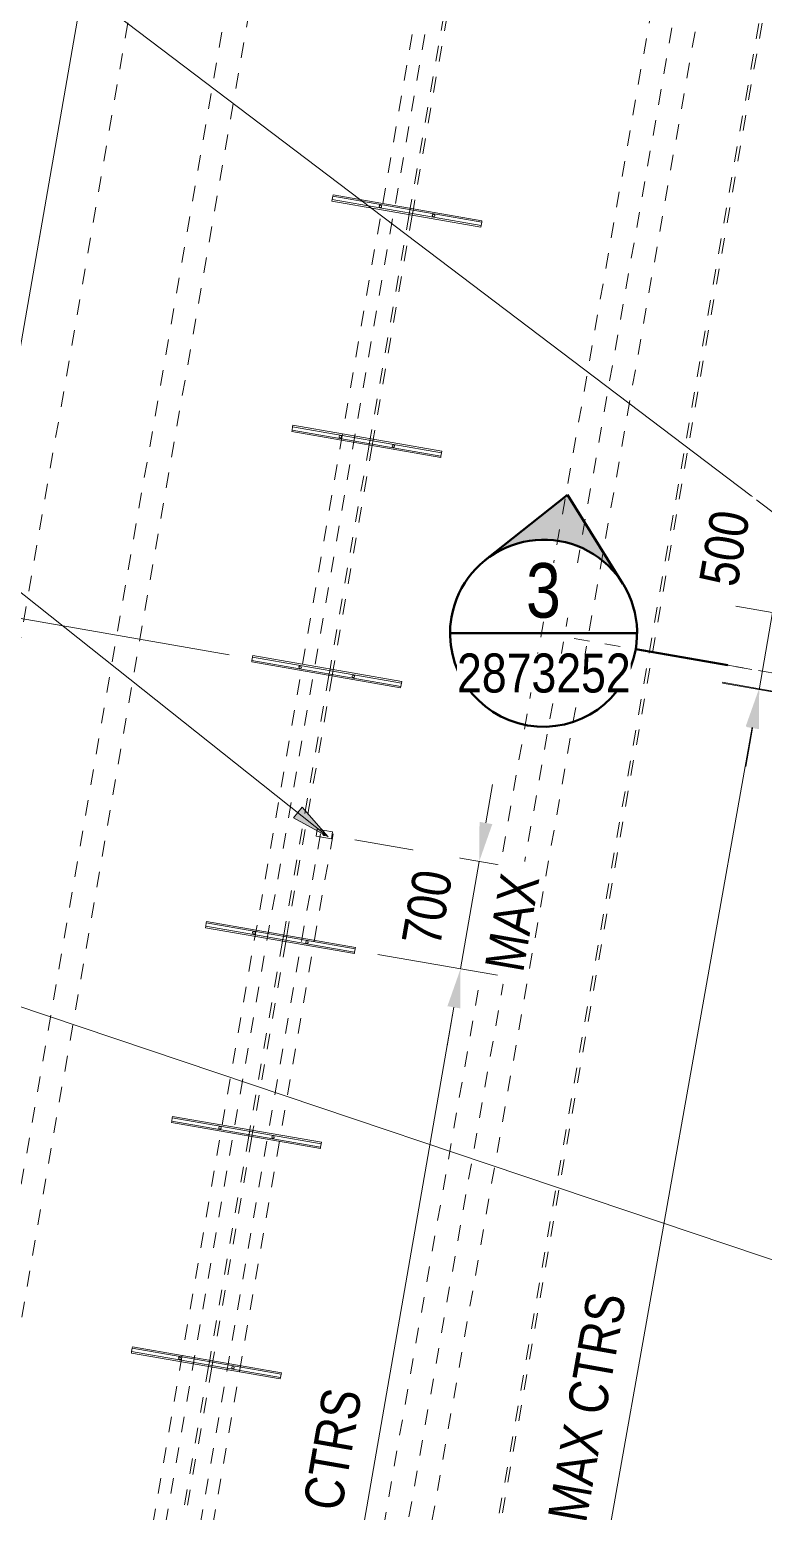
# Model space of a CAD drawing. Header units: metres. Extents: x 2 to 65, y 3 to 557.
# Drawn here: x 22.91 to 27.62, y 515.55 to 525.06 of the extents above; entities that cross this region are included whole.
import ezdxf

# ---------------------------------------------------------------- set-up
doc = ezdxf.new("R2010")
doc.units = ezdxf.units.M
for name, pattern in [('Dash - Tight', [0.0045, 0.003, -0.0015]), ('Dot_Section Line', [0.02, 0, -0.02]), ('JacobsDash', [0.0045, 0.003, -0.0015])]:
    doc.linetypes.add(name, pattern=pattern)
doc.layers.get('Defpoints').update_dxf_attribs({"color": 41})
for name, color, linetype, lineweight in [('A-ANNO-DIMS', 7, 'Continuous', 9), ('A-DETL', 7, 'Continuous', 13), ('A-GENM', 7, 'Continuous', 35), ('G-ANNO-TEXT', 7, 'Continuous', 9), ('S-BEAM', 7, 'Continuous', 50), ('S-BEAM-HDLN', 7, 'JacobsDash', 18)]:
    doc.layers.add(name, color=color, linetype=linetype, lineweight=lineweight)
doc.layers.add('G-ANNO-SYMB', color=7, linetype='Continuous', lineweight=35, true_color=0x0080ff)
doc.styles.add('Arial Narrow_4', font='ARIALN.TTF', dxfattribs={"height": 0.35})
doc.styles.add('Arial Narrow_5', font='ARIALN.TTF', dxfattribs={"height": 0.25})
doc.dimstyles.new('Dimension_Standard_O__mm__1', dxfattribs={"dimscale": 0.3048, "dimtxt": 0.255858, "dimasz": 0.82021, "dimexe": 0.787402, "dimexo": 0.492126, "dimgap": 0.492126, "dimtad": 1, "dimdec": 0, "dimlfac": 1000, "dimzin": 0, "dimdsep": 46, "dimtxsty": 'Arial Narrow_5', "dimsah": 1, "dimcen": 0.09, "dimaunit": 1, "dimadec": 4, "dimazin": 0, "dimtfac": 1, "dimtdec": 4, "dimtix": 1, "dimtmove": 0, "dimatfit": 3, "dimfxl": 1, "dimtvp": 1, "dimtfill": 1, "dimtolj": 1, "dimtzin": 0, "dimlwd": 18, "dimlwe": 18, "dimarcsym": 2})
doc.dimstyles.new('Dimension_Standard_O__mm__2', dxfattribs={"dimscale": 0.3048, "dimtxt": 0.255858, "dimasz": 0.82021, "dimexe": 0.787402, "dimexo": 0.492126, "dimgap": 0.492126, "dimtad": 1, "dimdec": 0, "dimlfac": 1000, "dimzin": 0, "dimdsep": 46, "dimtxsty": 'Arial Narrow_5', "dimsah": 1, "dimcen": 0.09, "dimaunit": 1, "dimadec": 4, "dimazin": 0, "dimtfac": 1, "dimtdec": 4, "dimtix": 1, "dimtmove": 2, "dimatfit": 3, "dimfxl": 1, "dimtvp": 1, "dimtfill": 1, "dimtolj": 1, "dimtzin": 0, "dimlwd": 18, "dimlwe": 18, "dimarcsym": 2})

# ---------------------------------------------------------------- blocks, each defined once
blk = doc.blocks.new('T2DPAA-T2D-C3S-TF-XRF-100102_dwg-40805790-DRG-2873251 - SERVICE SUPPORT GENERAL ARRANGEMENT PLAN')
at = {"color": 1, "linetype": 'Dash - Tight', "lineweight": 18, "true_color": 0xff0000}
for p, q in [((54.4164, -667.872), (21.5296, -670.6685)), ((21.5423, -670.818), (46.5951, -668.6876)), ((21.555, -670.9675), (40.9625, -669.3172))]:
    blk.add_line(p, q, dxfattribs=at)
blk = doc.blocks.new('T2DPAA-T2D-PWC-TF-M2D-100101_TrafficSigDesign_rvt-1-DRG-2873251 - SERVICE SUPPORT GENERAL ARRANGEMENT PLAN')
at = {"color": 1, "linetype": 'Dash - Tight', "lineweight": 18, "true_color": 0xff0000, "rotation": 75.11694444444437}
blk.add_blockref('T2DPAA-T2D-C3S-TF-XRF-100102_dwg-40805790-DRG-2873251 - SERVICE SUPPORT GENERAL ARRANGEMENT PLAN', (-1792.1969, 661.0881), dxfattribs=at)
blk = doc.blocks.new('06_SFR_GCT_Girder_SuperT_BR08Edge_CS - Super T - 1815-6266581-DRG-2873251 - SERVICE SUPPORT GENERAL ARRANGEMENT PLAN')
at = {"layer": 'S-BEAM', "color": 252, "linetype": 'JacobsDash', "lineweight": 9, "true_color": 0x888888}
blk.add_line((-1131.6419, 544.6076), (-1137.8142, 509.179), dxfattribs=at)
blk = doc.blocks.new('11_GEN_BR08_2 Conduits_Support - 11_GEN_2x100 COMMS-8901113-DRG-2873251 - SERVICE SUPPORT GENERAL ARRANGEMENT PLAN')
at = {"layer": 'A-GENM', "lineweight": 9}
for p, q in [((-0.485, 0.011), (-0.485, 0.0205)), ((-0.485, 0.0205), (0.485, 0.0205)), ((-0.485, -0.011), (-0.485, 0.011)), ((0.485, 0.011), (-0.485, 0.011)), ((0.485, 0.0205), (0.485, 0.011)), ((0.485, 0.011), (0.485, -0.011)), ((-0.485, -0.0205), (-0.485, -0.011)), ((0.485, -0.011), (-0.485, -0.011)), ((0.485, -0.0205), (-0.485, -0.0205)), ((0.485, -0.011), (0.485, -0.0205))]:
    blk.add_line(p, q, dxfattribs=at)
for centre, start, end in [((-0.173, 0), 90, 270), ((-0.173, 0), 270, 90), ((0.173, 0), 90, 270), ((0.173, 0), 270, 90)]:
    blk.add_arc(centre, 0.008, start, end, dxfattribs=at)
blk = doc.blocks.new('11_GEN_BR08_Lighting Hanger - 11_GEN_1x100 Lighting with Lumainaire-8895538-DRG-2873251 - SERVICE SUPPORT GENERAL ARRANGEMENT PLAN')
at = {"layer": 'A-GENM', "linetype": 'JacobsDash', "lineweight": 9}
for p, q in [((-0.025, -0.05), (-0.025, 0.05)), ((-0.025, 0.05), (0.02, 0.05)), ((0.02, 0.05), (0.02, -0.05)), ((0.02, -0.05), (-0.025, -0.05))]:
    blk.add_line(p, q, dxfattribs=at)
for start, end in [(90, 270), (270, 90)]:
    blk.add_arc((0, 0), 0.008, start, end, dxfattribs=at)
blk = doc.blocks.new('06_SFR_GCT_Girder_SuperT_BR08Edge_CS - Super T - 1815-6266069-DRG-2873251 - SERVICE SUPPORT GENERAL ARRANGEMENT PLAN')
at = {"layer": 'S-BEAM', "color": 252, "linetype": 'JacobsDash', "lineweight": 9, "true_color": 0x888888}
for p, q in [((-1131.6632, 544.6046), (-1137.8353, 509.1765)), ((-1137.0276, 525.3469), (-1137.2779, 523.9102)), ((-1137.2849, 523.8698), (-1137.5355, 522.4314)), ((-1137.5426, 522.391), (-1137.7929, 520.9541)), ((-1137.7999, 520.9137), (-1138.0899, 519.2494)), ((-1138.0969, 519.209), (-1138.3078, 517.9986)), ((-1138.3148, 517.9582), (-1138.5652, 516.5209)), ((-1138.5723, 516.4805), (-1138.8227, 515.0431))]:
    blk.add_line(p, q, dxfattribs=at)
at = {"layer": 'S-BEAM-HDLN', "color": 252, "lineweight": 9, "true_color": 0x888888}
for p, q in [((-1137.2779, 523.9101), (-1137.2849, 523.8698)), ((-1137.5355, 522.4314), (-1137.5425, 522.3911)), ((-1137.7929, 520.954), (-1137.7999, 520.9137)), ((-1138.0899, 519.2494), (-1138.0969, 519.2091)), ((-1138.3078, 517.9985), (-1138.3148, 517.9583)), ((-1138.5652, 516.5208), (-1138.5723, 516.4805))]:
    blk.add_line(p, q, dxfattribs=at)
blk = doc.blocks.new('06_SFR_GCT_Girder_SuperT_BR08Edge_CS - Super T - 1815-6266048-DRG-2873251 - SERVICE SUPPORT GENERAL ARRANGEMENT PLAN')
at = {"layer": 'S-BEAM', "color": 252, "linetype": 'JacobsDash', "lineweight": 9, "true_color": 0x888888}
for p, q in [((-1135.7121, 544.6086), (-1141.8843, 509.1805)), ((-1137.0477, 525.3504), (-1137.298, 523.9137)), ((-1137.305, 523.8733), (-1137.5556, 522.4349)), ((-1137.5626, 522.3945), (-1137.813, 520.9576)), ((-1137.82, 520.9172), (-1138.11, 519.2529)), ((-1138.117, 519.2125), (-1138.3279, 518.0021)), ((-1138.3349, 517.9617), (-1138.5853, 516.5244)), ((-1138.5924, 516.484), (-1138.8428, 515.0466))]:
    blk.add_line(p, q, dxfattribs=at)
at = {"layer": 'S-BEAM-HDLN', "color": 252, "lineweight": 9, "true_color": 0x888888}
for p, q in [((-1137.298, 523.9136), (-1137.305, 523.8733)), ((-1137.5556, 522.4349), (-1137.5626, 522.3946)), ((-1137.813, 520.9575), (-1137.82, 520.9172)), ((-1138.11, 519.2529), (-1138.117, 519.2126)), ((-1138.3279, 518.002), (-1138.3349, 517.9618)), ((-1138.5853, 516.5243), (-1138.5924, 516.484))]:
    blk.add_line(p, q, dxfattribs=at)
blk = doc.blocks.new('Section - SectionHead-4898858-DRG-2873251 - SERVICE SUPPORT GENERAL ARRANGEMENT PLAN')
at = {"layer": 'G-ANNO-SYMB', "lineweight": 9}
h = blk.add_hatch(color=7, dxfattribs=at)
edge = h.paths.add_edge_path()
edge.add_line((-0.002, 0.009), (0.002472, 0.004003))
edge.add_arc((-0.002, 0), 0.006, 41.82771, 138.17229)
edge.add_line((-0.006472, 0.004003), (-0.002, 0.009))
at = {"layer": 'G-ANNO-SYMB', "color": 7, "lineweight": 50}
for p, q in [((-0.002, 0.009), (-0.006472, 0.004003)), ((0.002472, 0.004003), (-0.002, 0.009)), ((0.004, 0), (0.01, 0))]:
    blk.add_line(p, q, dxfattribs=at)
for start, end in [(360, 180), (180, 360)]:
    blk.add_arc((-0.002, 0), 0.006, start, end, dxfattribs=at)
blk = doc.blocks.new('DIMBLOCK18-DRG-2873251 - SERVICE SUPPORT GENERAL ARRANGEMENT PLAN')
at = {"layer": 'A-ANNO-DIMS', "color": 0, "lineweight": 18, "transparency": 16777216}
for p, q in [((25.8343, 519.9704), (25.8772, 520.2166)), ((24.9933, 519.8631), (26.0278, 519.6829)), ((25.6712, 519.0344), (25.7913, 519.7241)), ((25.1409, 519.1268), (25.9076, 518.9933)), ((25.6283, 518.7882), (25.5854, 518.5419))]:
    blk.add_line(p, q, dxfattribs=at)
at = {"layer": 'A-ANNO-DIMS', "color": 0, "transparency": 16777216}
for points in [[(25.7932, 519.9775), (25.8753, 519.9632), (25.7913, 519.7241)], [(25.5872, 518.7953), (25.6693, 518.781), (25.6712, 519.0344)]]:
    blk.add_solid(points, dxfattribs=at)
at = {"layer": 'Defpoints', "color": 0, "transparency": 16777216}
for p in [(24.8455, 519.8888), (24.9932, 519.1526)]:
    blk.add_point(p, dxfattribs=at)
at = {"layer": 'A-ANNO-DIMS', "color": 0, "lineweight": 18, "transparency": 16777216, "char_height": 0.25, "width": 0.745643, "attachment_point": 5, "rotation": 80.11728, "style": 'Arial Narrow_5', "bg_fill": 3, "box_fill_scale": 1.1, "bg_fill_color": 256, "bg_fill_true_color": 13158600, "bg_fill_transparency": 0}
for s, insert in [('\\A1;700', (25.4578, 519.4269)), ('\\A1;MAX', (26.0022, 519.3321))]:
    blk.add_mtext(s, dxfattribs=dict(at, insert=insert))
at = {"layer": 'Defpoints', "color": 0, "transparency": 16777216}
blk.add_point((25.7913, 519.7241), dxfattribs=at)
blk = doc.blocks.new('DIMBLOCK19-DRG-2873251 - SERVICE SUPPORT GENERAL ARRANGEMENT PLAN')
at = {"layer": 'A-ANNO-DIMS', "color": 0, "lineweight": 18, "transparency": 16777216}
for p, q in [((25.1409, 519.1268), (25.9076, 518.9933)), ((24.3806, 511.6263), (25.6283, 518.7882)), ((23.8074, 511.4724), (24.5741, 511.3389))]:
    blk.add_line(p, q, dxfattribs=at)
at = {"layer": 'A-ANNO-DIMS', "color": 0, "transparency": 16777216}
for points in [[(25.5872, 518.7953), (25.6693, 518.781), (25.6712, 519.0344)], [(24.3395, 511.6335), (24.4216, 511.6192), (24.3377, 511.3801)]]:
    blk.add_solid(points, dxfattribs=at)
at = {"layer": 'Defpoints', "color": 0, "transparency": 16777216}
for p in [(24.9932, 519.1526), (25.6712, 519.0344), (23.6596, 511.4982)]:
    blk.add_point(p, dxfattribs=at)
at = {"layer": 'A-ANNO-DIMS', "color": 0, "lineweight": 18, "transparency": 16777216, "insert": (24.7292, 515.2552), "char_height": 0.25, "width": 2.636553, "attachment_point": 5, "rotation": 80.11728, "style": 'Arial Narrow_5', "bg_fill": 3, "box_fill_scale": 1.1, "bg_fill_color": 256, "bg_fill_true_color": 13158600, "bg_fill_transparency": 0}
blk.add_mtext('\\A1;1500 MAX CTRS', dxfattribs=at)
blk = doc.blocks.new('DIMBLOCK20-DRG-2873251 - SERVICE SUPPORT GENERAL ARRANGEMENT PLAN')
at = {"layer": 'A-ANNO-DIMS', "color": 0, "lineweight": 18, "transparency": 16777216}
for p, q in [((26.3167, 533.2754), (24.4446, 533.6016)), ((22.5939, 521.5807), (24.6381, 533.3141)), ((24.1868, 521.0494), (22.3146, 521.3756))]:
    blk.add_line(p, q, dxfattribs=at)
at = {"layer": 'A-ANNO-DIMS', "color": 0, "transparency": 16777216}
for points in [[(24.597, 533.3213), (24.6791, 533.307), (24.681, 533.5604)], [(22.5529, 521.5879), (22.635, 521.5736), (22.551, 521.3344)]]:
    blk.add_solid(points, dxfattribs=at)
at = {"layer": 'Defpoints', "color": 0, "transparency": 16777216}
for p in [(24.681, 533.5604), (26.4645, 533.2497), (24.3345, 521.0237)]:
    blk.add_point(p, dxfattribs=at)
at = {"layer": 'A-ANNO-DIMS', "color": 0, "lineweight": 18, "transparency": 16777216, "insert": (23.3408, 527.4954), "char_height": 0.25, "width": 2.636553, "attachment_point": 5, "rotation": 80.11728, "style": 'Arial Narrow_5', "bg_fill": 3, "box_fill_scale": 1.1, "bg_fill_color": 256, "bg_fill_true_color": 13158600, "bg_fill_transparency": 0}
blk.add_mtext('\\A1;1500 MAX CTRS', dxfattribs=at)
blk = doc.blocks.new('DIMBLOCK27-DRG-2873251 - SERVICE SUPPORT GENERAL ARRANGEMENT PLAN')
at = {"layer": 'A-ANNO-DIMS', "color": 0, "lineweight": 18, "transparency": 16777216}
for p, q in [((28.3406, 520.6969), (27.3507, 520.8729)), ((25.8494, 511.0595), (27.5432, 520.5848)), ((26.5593, 510.6794), (25.5693, 510.8554))]:
    blk.add_line(p, q, dxfattribs=at)
at = {"layer": 'A-ANNO-DIMS', "color": 0, "transparency": 16777216}
for points in [[(27.5022, 520.592), (27.5842, 520.5775), (27.587, 520.8309)], [(25.8084, 511.0668), (25.8904, 511.0522), (25.8056, 510.8134)]]:
    blk.add_solid(points, dxfattribs=at)
at = {"layer": 'Defpoints', "color": 0, "transparency": 16777216}
for p in [(27.587, 520.8309), (28.4883, 520.6706), (26.707, 510.6531)]:
    blk.add_point(p, dxfattribs=at)
at = {"layer": 'A-ANNO-DIMS', "color": 0, "lineweight": 18, "transparency": 16777216, "insert": (26.4213, 515.871), "char_height": 0.25, "width": 2.636553, "attachment_point": 5, "rotation": 79.91685, "style": 'Arial Narrow_5', "bg_fill": 3, "box_fill_scale": 1.1, "bg_fill_color": 256, "bg_fill_true_color": 13158600, "bg_fill_transparency": 0}
blk.add_mtext('\\A1;1500 MAX CTRS', dxfattribs=at)
blk = doc.blocks.new('DIMBLOCK28-DRG-2873251 - SERVICE SUPPORT GENERAL ARRANGEMENT PLAN')
at = {"layer": 'A-ANNO-DIMS', "color": 0, "lineweight": 18, "transparency": 16777216}
for p, q in [((27.7174, 521.567), (27.7603, 521.8132)), ((27.9096, 521.2797), (27.438, 521.3619)), ((27.6745, 521.3207), (27.5882, 520.8256)), ((28.3195, 520.6982), (27.3518, 520.8668)), ((27.5453, 520.5793), (27.5024, 520.333))]:
    blk.add_line(p, q, dxfattribs=at)
at = {"layer": 'A-ANNO-DIMS', "color": 0, "transparency": 16777216}
for points in [[(27.6763, 521.5741), (27.7584, 521.5598), (27.6745, 521.3207)], [(27.5043, 520.5865), (27.5864, 520.5722), (27.5882, 520.8256)]]:
    blk.add_solid(points, dxfattribs=at)
at = {"layer": 'Defpoints', "color": 0, "transparency": 16777216}
for p in [(28.0574, 521.2539), (27.5882, 520.8256), (28.4673, 520.6725)]:
    blk.add_point(p, dxfattribs=at)
at = {"layer": 'A-ANNO-DIMS', "color": 0, "lineweight": 18, "transparency": 16777216, "insert": (27.2001, 521.5196), "char_height": 0.25, "width": 0.570197, "attachment_point": 1, "rotation": 80.11706, "line_spacing_factor": 0.974696, "style": 'Arial Narrow_5', "bg_fill": 3, "box_fill_scale": 1.1, "bg_fill_color": 256, "bg_fill_true_color": 13158600, "bg_fill_transparency": 0}
blk.add_mtext('\\A1;500\u200e', dxfattribs=at)

msp = doc.modelspace()

# ---------------------------------------------------------------- hatches: boundary and pattern name
at = {"layer": 'G-ANNO-TEXT'}
msp.add_hatch(color=256, dxfattribs=at).paths.add_polyline_path([(24.8226, 519.8822), (24.6542, 520.0721), (24.5994, 520.0031)])

# ---------------------------------------------------------------- linework, layer by layer
at = {"layer": 'A-DETL', "color": 8, "linetype": 'JacobsDash', "lineweight": 18, "true_color": 0x808080}
for p, q in [((27.4005, 543.7611), (21.4995, 509.8896)), ((27.5414, 543.6959), (21.6542, 509.9032))]:
    msp.add_line(p, q, dxfattribs=at)
at = {"layer": 'A-DETL', "color": 1, "linetype": 'JacobsDash', "true_color": 0xff0000}
for p, q in [((26.9051, 533.8947), (22.2433, 507.1362)), ((26.9863, 533.8947), (22.3098, 507.0521)), ((24.7716, 519.9007), (23.0129, 509.806)), ((24.8528, 519.9007), (23.108, 509.8858))]:
    msp.add_line(p, q, dxfattribs=at)
at = {"layer": 'G-ANNO-SYMB', "color": 7, "lineweight": 50}
msp.add_line((25.6042, 521.1878), (26.8042, 521.1878), dxfattribs=at)
at = {"layer": 'G-ANNO-SYMB', "color": 7, "linetype": 'Dot_Section Line', "lineweight": 9, "true_color": 0xffffff}
for p, q in [((26.4013, 521.1535), (30.9057, 520.3688)), ((27.2459, 521.0064), (27.5911, 520.9462))]:
    msp.add_line(p, q, dxfattribs=at)
at = {"layer": 'G-ANNO-TEXT'}
for p, q in [((24.8226, 519.8822), (21.5491, 522.4807)), ((24.6542, 520.0721), (24.5994, 520.0031)), ((24.8226, 519.8822), (24.6542, 520.0721)), ((24.5994, 520.0031), (24.8226, 519.8822)), ((28.0005, 517.0576), (22.7981, 518.8084))]:
    msp.add_line(p, q, dxfattribs=at)

# ---------------------------------------------------------------- block references
at = {"lineweight": 5}
msp.add_blockref('T2DPAA-T2D-PWC-TF-M2D-100101_TrafficSigDesign_rvt-1-DRG-2873251 - SERVICE SUPPORT GENERAL ARRANGEMENT PLAN', (1162.6465, 0), dxfattribs=at)
at = {"layer": 'A-GENM', "lineweight": 9, "rotation": 350.1172754235024}
for p in [(25.3273, 523.8966), (25.0697, 522.4178), (24.8123, 520.9405), (24.5154, 519.2358), (24.2974, 517.985), (24.04, 516.5072)]:
    msp.add_blockref('11_GEN_BR08_2 Conduits_Support - 11_GEN_2x100 COMMS-8901113-DRG-2873251 - SERVICE SUPPORT GENERAL ARRANGEMENT PLAN', p, dxfattribs=at)
at = {"layer": 'A-GENM', "linetype": 'JacobsDash', "lineweight": 9, "rotation": 260.1172754235021}
msp.add_blockref('11_GEN_BR08_Lighting Hanger - 11_GEN_1x100 Lighting with Lumainaire-8895538-DRG-2873251 - SERVICE SUPPORT GENERAL ARRANGEMENT PLAN', (24.7963, 519.8974), dxfattribs=at)
at = {"layer": 'G-ANNO-SYMB', "color": 7, "lineweight": 50, "xscale": 99.99999999999996, "yscale": 99.99999999999996, "zscale": 99.99999999999996, "rotation": 350.1172754234879}
msp.add_blockref('Section - SectionHead-4898858-DRG-2873251 - SERVICE SUPPORT GENERAL ARRANGEMENT PLAN', (26.4013, 521.1535), dxfattribs=at)
at = {"layer": 'S-BEAM', "color": 252, "linetype": 'JacobsDash', "lineweight": 9, "true_color": 0x888888}
msp.add_blockref('06_SFR_GCT_Girder_SuperT_BR08Edge_CS - Super T - 1815-6266581-DRG-2873251 - SERVICE SUPPORT GENERAL ARRANGEMENT PLAN', (1162.6465, 0), dxfattribs=at)
at = {"layer": 'S-BEAM-HDLN', "color": 252, "lineweight": 9, "true_color": 0x888888}
for name in ['06_SFR_GCT_Girder_SuperT_BR08Edge_CS - Super T - 1815-6266048-DRG-2873251 - SERVICE SUPPORT GENERAL ARRANGEMENT PLAN', '06_SFR_GCT_Girder_SuperT_BR08Edge_CS - Super T - 1815-6266069-DRG-2873251 - SERVICE SUPPORT GENERAL ARRANGEMENT PLAN']:
    msp.add_blockref(name, (1162.6465, 0), dxfattribs=at)

# ---------------------------------------------------------------- next in the draw order: texts
at = {"layer": 'G-ANNO-SYMB', "color": 7, "lineweight": 9, "insert": (26.0917, 521.6375), "char_height": 0.35, "attachment_point": 1, "style": 'Arial Narrow_4', "bg_fill": 3, "box_fill_scale": 1, "bg_fill_color": 256, "bg_fill_transparency": 0}
msp.add_mtext('3', dxfattribs=at)
at = {"layer": 'G-ANNO-SYMB', "color": 7, "lineweight": 9, "insert": (25.6487, 521.0575), "char_height": 0.25, "attachment_point": 1, "style": 'Arial Narrow_5', "bg_fill": 3, "box_fill_scale": 1, "bg_fill_color": 256, "bg_fill_true_color": 13158600, "bg_fill_transparency": 0}
msp.add_mtext('2873252', dxfattribs=at)

# ---------------------------------------------------------------- next in the draw order: dimensions: what is measured, and where the dimension line sits
at = {"layer": 'A-ANNO-DIMS', "lineweight": 18}
dim = msp.add_linear_dim(base=(25.7913, 519.7241), p1=(24.9932, 519.1526), p2=(24.8455, 519.8888), angle=80.11728, text='<>\\XMAX', dimstyle='Dimension_Standard_O__mm__1', override={"dimpost": '<>', "dimfxl": 0.750921}, dxfattribs=at)
dim.commit()
dim.dimension.update_dxf_attribs({"geometry": 'DIMBLOCK18-DRG-2873251 - SERVICE SUPPORT GENERAL ARRANGEMENT PLAN', "text_midpoint": (25.7313, 519.3793)})

# ---------------------------------------------------------------- next in the draw order: linework, layer by layer
at = {"layer": 'G-ANNO-TEXT'}
msp.add_line((28.0473, 521.6808), (23.1316, 525.4048), dxfattribs=at)

# ---------------------------------------------------------------- next in the draw order: dimensions: what is measured, and where the dimension line sits
at = {"layer": 'A-ANNO-DIMS', "lineweight": 18}
dim = msp.add_linear_dim(base=(25.6712, 519.0344), p1=(23.6596, 511.4982), p2=(24.9932, 519.1526), angle=80.11728, text='1500 MAX CTRS', dimstyle='Dimension_Standard_O__mm__1', override={"dimpost": '<>', "dimfxl": 7.769685}, dxfattribs=at)
dim.commit()
dim.dimension.update_dxf_attribs({"geometry": 'DIMBLOCK19-DRG-2873251 - SERVICE SUPPORT GENERAL ARRANGEMENT PLAN', "text_midpoint": (24.7292, 515.2552)})

# ---------------------------------------------------------------- next in the draw order: dimensions: what is measured, and where the dimension line sits
for base, p1, p2, angle, override, picture, middle in [((24.681, 533.5604), (24.3345, 521.0237), (26.4645, 533.2497), 80.11728, {"dimpost": '<>', "dimfxl": 12.41014}, 'DIMBLOCK20-DRG-2873251 - SERVICE SUPPORT GENERAL ARRANGEMENT PLAN', (23.3408, 527.4954)), ((27.587, 520.8309), (26.707, 510.6531), (28.4883, 520.6706), 79.91685, {"dimpost": '<>', "dimfxl": 10.174664}, 'DIMBLOCK27-DRG-2873251 - SERVICE SUPPORT GENERAL ARRANGEMENT PLAN', (26.4213, 515.871))]:
    dim = msp.add_linear_dim(base=base, p1=p1, p2=p2, angle=angle, text='1500 MAX CTRS', dimstyle='Dimension_Standard_O__mm__1', override=override, dxfattribs=at)
    dim.commit()
    dim.dimension.update_dxf_attribs({"geometry": picture, "text_midpoint": middle})

# ---------------------------------------------------------------- next in the draw order: dimensions: what is measured, and where the dimension line sits
dim = msp.add_linear_dim(base=(27.5882, 520.8256), p1=(28.0574, 521.2539), p2=(28.4673, 520.6725), angle=80.11706, text='500\u200e', dimstyle='Dimension_Standard_O__mm__2', override={"dimpost": '<>', "dimfxl": 0.71139}, dxfattribs=at)
dim.commit()
dim.dimension.update_dxf_attribs({"geometry": 'DIMBLOCK28-DRG-2873251 - SERVICE SUPPORT GENERAL ARRANGEMENT PLAN', "text_midpoint": (27.4132, 521.7719), "dimtype": 160, "text_rotation": 80.11706})

doc.saveas('drawing.dxf')
